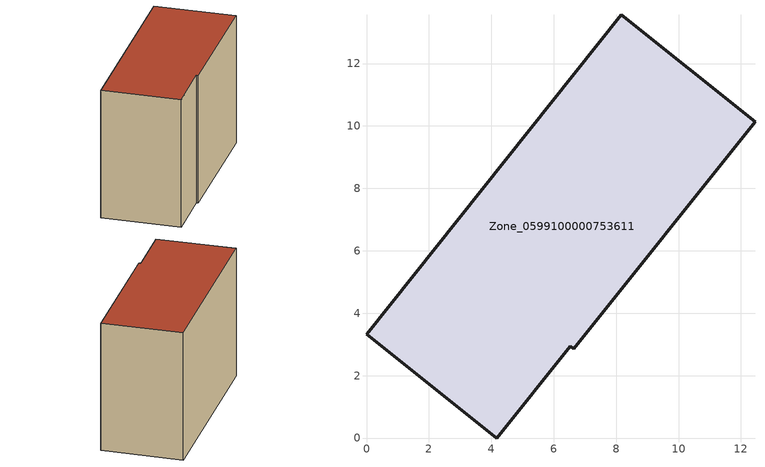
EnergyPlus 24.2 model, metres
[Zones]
Zone_0599100000753611
 floor ground (C_G): 6.53,2.94 4.17,0 0,3.33 8.16,13.56 12.45,10.13 6.64,2.86 z0.55
 wall outside (C_F): 8.16,13.56 0,3.33 4.17,0 6.53,2.94 6.64,2.86 12.45,10.13 8.16,13.56 z0.55:9.61
 roof outside (C_R): 6.64,2.86 12.45,10.13 8.16,13.56 0,3.33 4.17,0 6.53,2.94 z9.61
[BUILDING]
Pand.0599100000753611: North Axis=0; Terrain=City; Loads Convergence Tolerance Value=0.04; Temperature Convergence Tolerance Value=0.4; Solar Distribution=FullExterior; Maximum Number of Warmup Days=25; Minimum Number of Warmup Days=1
[Site:Location]
Rotterdam.The.Hague.AP_ZH_NLD Design_Conditions: Latitude=51.96; Longitude=4.45; Time Zone=1; Elevation=-4.5
[SITE:GROUNDTEMPERATURE:BUILDINGSURFACE]
18, 18, 18, 18, 18, 18, 18, 18, 18, 18, 18, 18
[MATERIAL] Thermal Absorptance=0.9; Solar Absorptance=0.7; Visible Absorptance=0.7
Name | Roughness | Thickness | Conductivity | Density | Specific Heat
G.TC.2006-2014 | MediumSmooth | 0.15 | 0.06 | 540 | 1210
F.TC.2006-2014 | Rough | 0.3 | 0.12 | 1920 | 840
R.TC.2006-2014 | MediumRough | 0.2 | 0.08 | 1500 | 1000
[CONSTRUCTION]
C_G: G.TC.2006-2014
C_F: F.TC.2006-2014
C_R: R.TC.2006-2014
[ZONE]
Zone_0599100000753611: Type=1; Multiplier=1; Ceiling Height=Autocalculate; Volume=Autocalculate; Floor Area=autocalculate; Part of Total Floor Area=Yes
[ZONEINFILTRATION:DESIGNFLOWRATE]
Infil_Zone_0599100000753611: Zone or ZoneList or Space or SpaceList=Zone_0599100000753611; Schedule=AlwaysOn; Design Flow Rate Calculation Method=Flow/Area; Flow Rate per Floor Area=0.0015; Constant Term Coefficient=1; Temperature Term Coefficient=0; Velocity Term Coefficient=0; Velocity Squared Term Coefficient=0
[HVACTEMPLATE:ZONE:IDEALLOADSAIRSYSTEM]
Zone_0599100000753611: Maximum Heating Supply Air Temperature=50; Minimum Cooling Supply Air Temperature=13; Maximum Heating Supply Air Humidity Ratio=0.0156; Minimum Cooling Supply Air Humidity Ratio=0.0077; Heating Limit=NoLimit; Cooling Limit=NoLimit; Dehumidification Control Type=ConstantSensibleHeatRatio; Cooling Sensible Heat Ratio=0.7; Dehumidification Setpoint=60; Humidification Control Type=None; Humidification Setpoint=30; Outdoor Air Method=None; Outdoor Air Flow Rate per Person=0.00944; Outdoor Air Flow Rate per Zone Floor Area=0; Outdoor Air Flow Rate per Zone=0; Demand Controlled Ventilation Type=None; Outdoor Air Economizer Type=NoEconomizer; Heat Recovery Type=None; Sensible Heat Recovery Effectiveness=0.7; Latent Heat Recovery Effectiveness=0.65
[ZONECONTROL:THERMOSTAT]
ThermostatControl_Zone_0599100000753611: Zone or ZoneList=Zone_0599100000753611; Control Type Schedule=DualSetpointControlType; Control 1=Thermostat_Zone_0599100000753611; Temperature Difference Between Cutout And Setpoint=0
[THERMOSTATSETPOINT:DUALSETPOINT]
Thermostat_Zone_0599100000753611: Heating Setpoint Temperature Schedule=HeatingSetpoint_Zone_0599100000753611; Cooling Setpoint Temperature Schedule=CoolingSetpoint_Zone_0599100000753611
[SCHEDULE:COMPACT]
HeatingSetpoint_Zone_0599100000753611: Through: 12/31, For: AllDays, Until: 24:00, 21
CoolingSetpoint_Zone_0599100000753611: Through: 12/31, For: AllDays, Until: 24:00, 24
DualSetpointControlType: Through: 12/31, For: AllDays, Until: 24:00, 4
AlwaysOn: Through: 12/31, For: AllDays, Until: 24:00, 1
